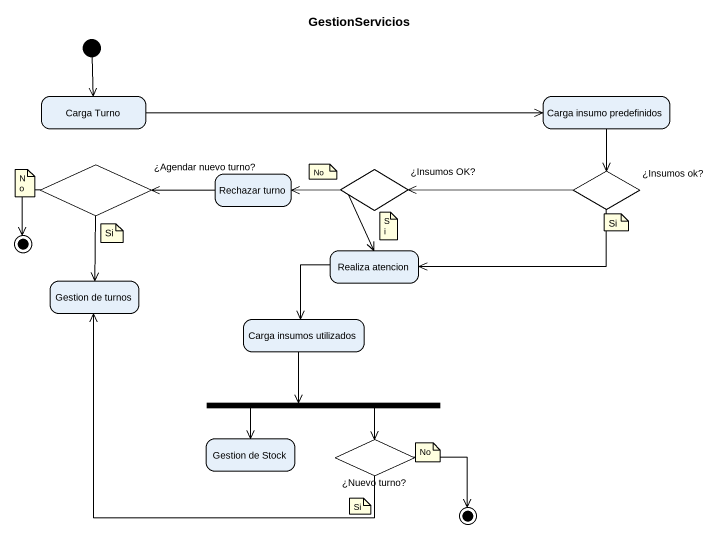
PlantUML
@startuml
title GestionServicios
hide empty description
state "Carga Turno" as Carga_Turno
state "Carga insumo predefinidos" as Carga_insumo_predefinidos
state "¿Agendar nuevo turno?" as Agendar_nuevo_turno <<choice>>
state "Rechazar turno" as Rechazar_turno
state "¿Insumos OK?" as Insumos_OK <<choice>>
state "¿Insumos ok?" as Insumos_ok <<choice>>
state final1 <<end>>
state "Realiza atencion" as Realiza_atencion
state "Gestion de turnos" as Gestion_de_turnos
state "Carga insumos utilizados" as Carga_insumos_utilizados
state fork1 <<fork>>
state "Gestion de Stock" as Gestion_de_Stock
state "¿Nuevo turno?" as Nuevo_turno <<choice>>
state final2 <<end>>
[*] --> Carga_Turno
Carga_Turno -right-> Carga_insumo_predefinidos
Carga_insumo_predefinidos --> Insumos_ok
Agendar_nuevo_turno --> final1
Agendar_nuevo_turno --> Gestion_de_turnos
Rechazar_turno -left-> Agendar_nuevo_turno
Insumos_OK -left-> Rechazar_turno
Insumos_OK --> Realiza_atencion
Insumos_ok -left-> Insumos_OK
Insumos_ok -left-> Realiza_atencion
Realiza_atencion --> Carga_insumos_utilizados
Carga_insumos_utilizados --> fork1
fork1 --> Gestion_de_Stock
fork1 --> Nuevo_turno
Nuevo_turno -left-> Gestion_de_turnos
Nuevo_turno --> final2
note as N1
  No
end note
note as N2
  No
end note
note as N3
  Si
end note
note as N4
  Si
end note
note as N5
  Si
end note
note as N6
  No
end note
note as N7
  Si
end note
@enduml
